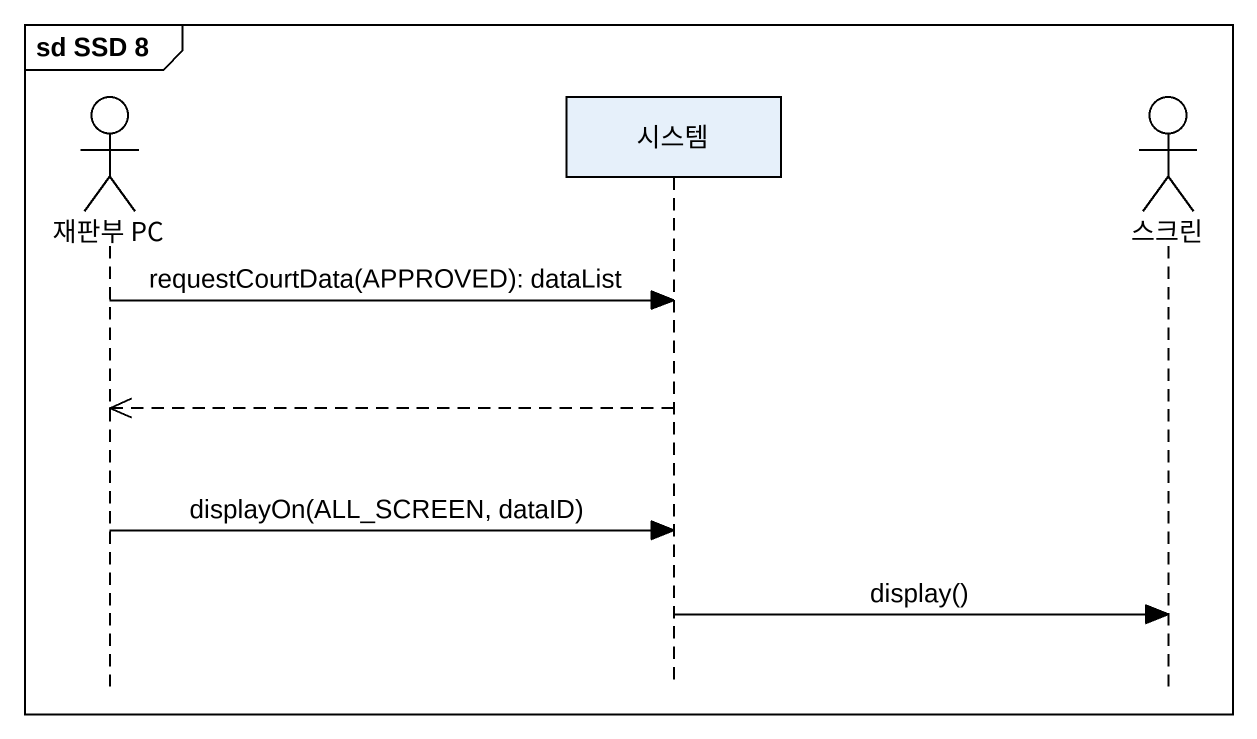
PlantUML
@startuml
mainframe sd SSD 8
hide footbox
actor "재판부 PC" as 재판부_PC
participant 시스템
actor 스크린

재판부_PC -> 시스템 : requestCourtData(APPROVED): dataList
시스템 -->> 재판부_PC
재판부_PC -> 시스템 : displayOn(ALL_SCREEN, dataID)
시스템 -> 스크린 : display()
@enduml
